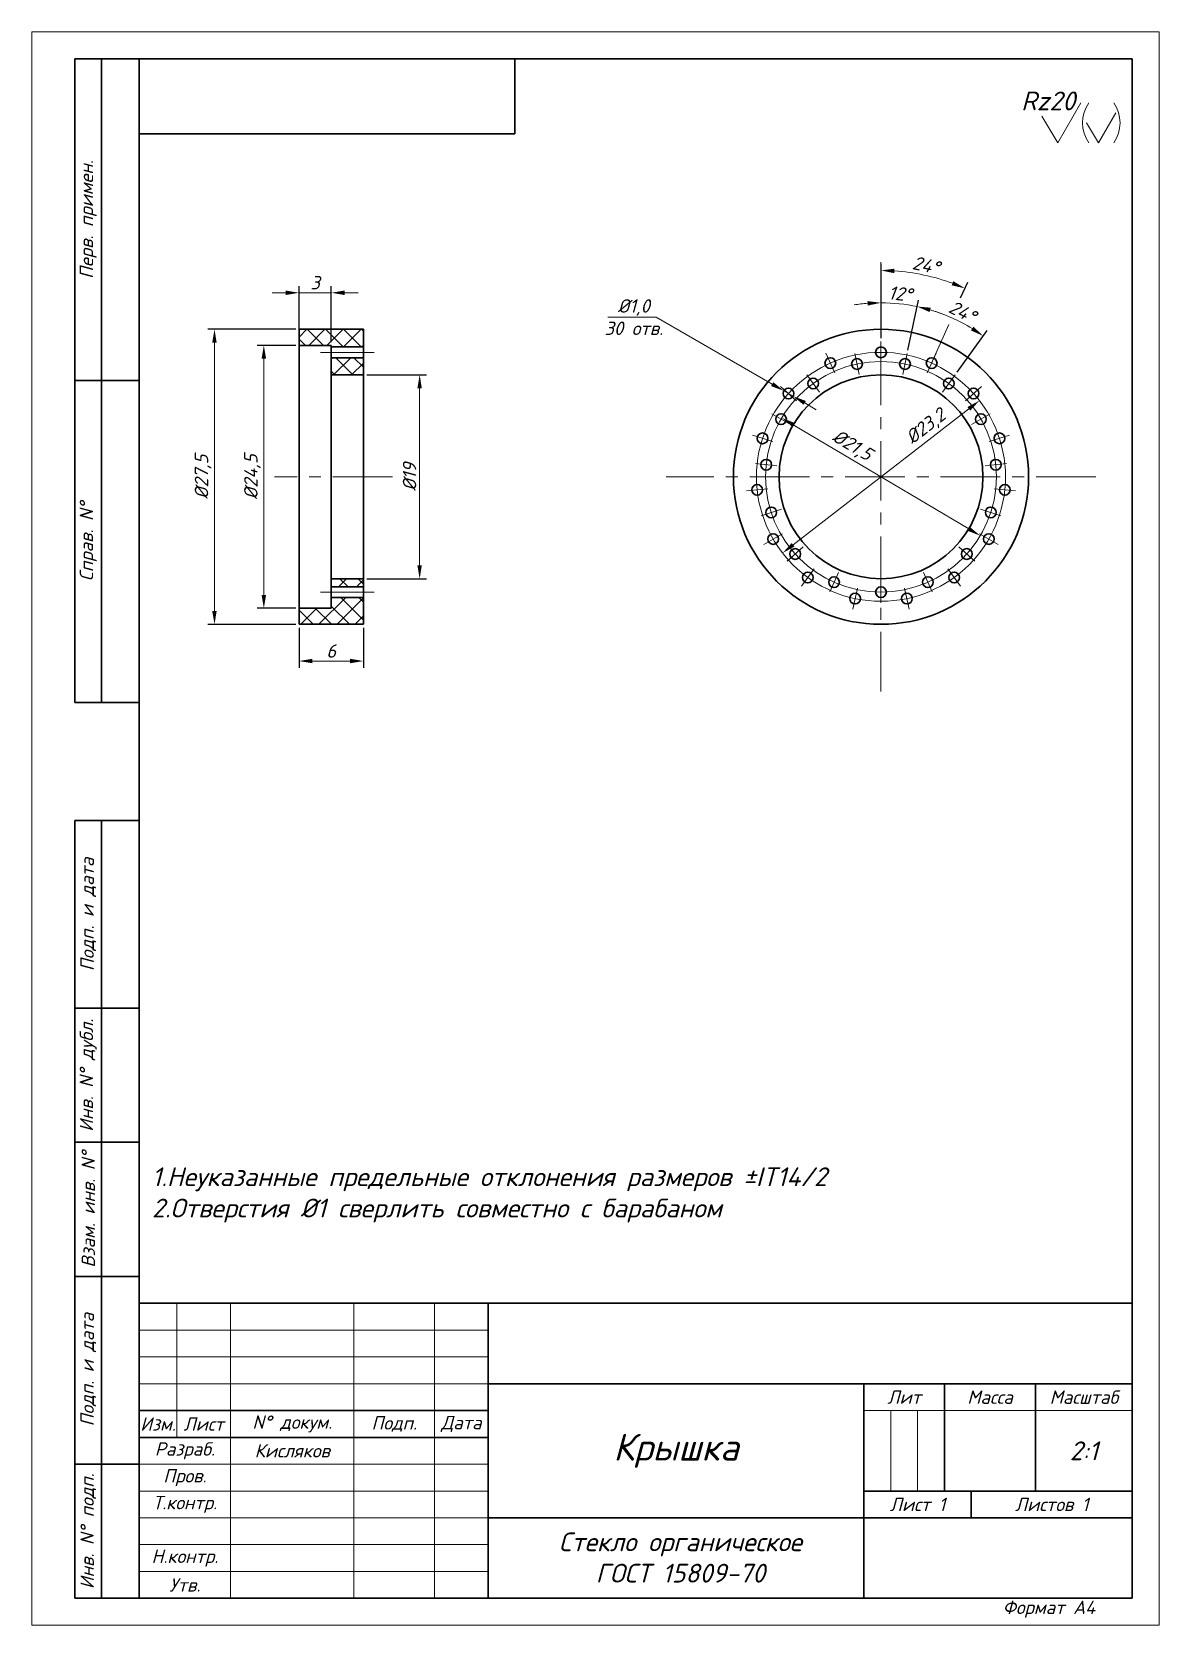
# Model space of a CAD drawing. Header units: millimetres. Extents: x 149 to 359, y -1 to 296.
import ezdxf

# ---------------------------------------------------------------- set-up
doc = ezdxf.new("R2010")
doc.units = ezdxf.units.MM
doc.linetypes.add('CENTER', pattern=[50.8, 31.75, -6.35, 6.35, -6.35])
doc.styles.add('Тип А', font='isocpeur.ttf', dxfattribs={"height": 1.8})
doc.styles.add('Тип А Наклон', font='isocpeur.ttf', dxfattribs={"oblique": 15, "height": 2.5})
doc.dimstyles.new('ISO-25', dxfattribs={"dimtxt": 5, "dimasz": 2.5, "dimexe": 1.25, "dimexo": 0.625, "dimtad": 1, "dimtxsty": 'Тип А Наклон', "dimcen": 2.5, "dimadec": 0, "dimazin": 0, "dimtfac": 1, "dimtmove": 0, "dimatfit": 3, "dimfxl": 1, "dimlwd": 15, "dimarcsym": 0})

# ---------------------------------------------------------------- blocks, each defined once
blk = doc.blocks.new('*D34')
at = {"color": 0, "linetype": 'Continuous', "lineweight": -2, "ltscale": 0.35}
for p, q in [((211.5, 232.24), (222.59, 232.24)), ((211.5, 194.24), (222.59, 194.24))]:
    blk.add_line(p, q, dxfattribs=at)
at = {"color": 0, "linetype": 'Continuous', "lineweight": 15, "ltscale": 0.35}
blk.add_line((221.34, 229.74), (221.34, 196.74), dxfattribs=at)
for points in [[(220.92, 229.74), (221.75, 229.74), (221.34, 232.24)], [(220.92, 196.74), (221.75, 196.74), (221.34, 194.24)]]:
    blk.add_solid(points, dxfattribs=at)
at = {"layer": 'Defpoints', "color": 0, "linetype": 'Continuous', "lineweight": 15, "ltscale": 0.35}
for p in [(210.87, 232.24), (210.87, 194.24), (221.34, 194.24)]:
    blk.add_point(p, dxfattribs=at)
at = {"color": 0, "linetype": 'Continuous', "lineweight": 15, "ltscale": 0.35, "insert": (219.46, 213.24), "char_height": 2.5, "attachment_point": 5, "rotation": 90, "style": 'Тип А Наклон'}
blk.add_mtext('%%c19', dxfattribs=at)
blk = doc.blocks.new('*D35')
at = {"color": 0, "linetype": 'Continuous', "lineweight": -2, "ltscale": 0.35}
for p, q in [((198.25, 237.74), (191.06, 237.74)), ((198.25, 188.74), (191.06, 188.74))]:
    blk.add_line(p, q, dxfattribs=at)
at = {"color": 0, "linetype": 'Continuous', "lineweight": 15, "ltscale": 0.35}
blk.add_line((192.31, 235.24), (192.31, 191.24), dxfattribs=at)
for points in [[(191.9, 235.24), (192.73, 235.24), (192.31, 237.74)], [(191.9, 191.24), (192.73, 191.24), (192.31, 188.74)]]:
    blk.add_solid(points, dxfattribs=at)
at = {"layer": 'Defpoints', "color": 0, "linetype": 'Continuous', "lineweight": 15, "ltscale": 0.35}
for p in [(198.87, 237.74), (192.31, 188.74), (198.87, 188.74)]:
    blk.add_point(p, dxfattribs=at)
at = {"color": 0, "linetype": 'Continuous', "lineweight": 15, "ltscale": 0.35, "insert": (190.19, 213.24), "char_height": 2.5, "attachment_point": 5, "rotation": 90, "style": 'Тип А Наклон'}
blk.add_mtext('%%c24,5', dxfattribs=at)
blk = doc.blocks.new('*D36')
at = {"color": 0, "linetype": 'Continuous', "lineweight": -2, "ltscale": 0.35}
for p, q in [((198.25, 240.74), (181.87, 240.74)), ((198.25, 185.74), (181.87, 185.74))]:
    blk.add_line(p, q, dxfattribs=at)
at = {"color": 0, "linetype": 'Continuous', "lineweight": 15, "ltscale": 0.35}
blk.add_line((183.12, 238.24), (183.12, 188.24), dxfattribs=at)
for points in [[(182.7, 238.24), (183.53, 238.24), (183.12, 240.74)], [(182.7, 188.24), (183.53, 188.24), (183.12, 185.74)]]:
    blk.add_solid(points, dxfattribs=at)
at = {"layer": 'Defpoints', "color": 0, "linetype": 'Continuous', "lineweight": 15, "ltscale": 0.35}
for p in [(198.87, 240.74), (183.12, 185.74), (198.87, 185.74)]:
    blk.add_point(p, dxfattribs=at)
at = {"color": 0, "linetype": 'Continuous', "lineweight": 15, "ltscale": 0.35, "insert": (180.99, 213.24), "char_height": 2.5, "attachment_point": 5, "rotation": 90, "style": 'Тип А Наклон'}
blk.add_mtext('%%c27,5', dxfattribs=at)
blk = doc.blocks.new('*D37')
at = {"color": 0, "linetype": 'Continuous', "lineweight": 15, "ltscale": 0.35}
for p, q in [((196.37, 247.55), (193.87, 247.55)), ((198.87, 247.55), (204.87, 247.55)), ((207.37, 247.55), (209.87, 247.55))]:
    blk.add_line(p, q, dxfattribs=at)
at = {"color": 0, "linetype": 'Continuous', "lineweight": -2, "ltscale": 0.35}
for p, q in [((198.87, 238.37), (198.87, 248.8)), ((204.87, 238.37), (204.87, 248.8))]:
    blk.add_line(p, q, dxfattribs=at)
at = {"color": 0, "linetype": 'Continuous', "lineweight": 15, "ltscale": 0.35}
for points in [[(196.37, 247.97), (196.37, 247.13), (198.87, 247.55)], [(207.37, 247.97), (207.37, 247.13), (204.87, 247.55)]]:
    blk.add_solid(points, dxfattribs=at)
at = {"layer": 'Defpoints', "color": 0, "linetype": 'Continuous', "lineweight": 15, "ltscale": 0.35}
for p in [(204.87, 247.55), (198.87, 237.74), (204.87, 237.74)]:
    blk.add_point(p, dxfattribs=at)
at = {"color": 0, "linetype": 'Continuous', "lineweight": 15, "ltscale": 0.35, "insert": (201.87, 249.43), "char_height": 2.5, "attachment_point": 5, "style": 'Тип А Наклон'}
blk.add_mtext('3', dxfattribs=at)
blk = doc.blocks.new('*D38')
at = {"color": 0, "linetype": 'Continuous', "lineweight": -2, "ltscale": 0.35}
for p, q in [((198.87, 185.12), (198.87, 177.65)), ((210.87, 185.12), (210.87, 177.65))]:
    blk.add_line(p, q, dxfattribs=at)
at = {"color": 0, "linetype": 'Continuous', "lineweight": 15, "ltscale": 0.35}
blk.add_line((201.37, 178.9), (208.37, 178.9), dxfattribs=at)
for points in [[(201.37, 179.32), (201.37, 178.49), (198.87, 178.9)], [(208.37, 179.32), (208.37, 178.49), (210.87, 178.9)]]:
    blk.add_solid(points, dxfattribs=at)
at = {"layer": 'Defpoints', "color": 0, "linetype": 'Continuous', "lineweight": 15, "ltscale": 0.35}
for p in [(198.87, 185.74), (210.87, 185.74), (210.87, 178.9)]:
    blk.add_point(p, dxfattribs=at)
at = {"color": 0, "linetype": 'Continuous', "lineweight": 15, "ltscale": 0.35, "insert": (204.87, 180.78), "char_height": 2.5, "attachment_point": 5, "style": 'Тип А Наклон'}
blk.add_mtext('6', dxfattribs=at)
blk = doc.blocks.new('*D39')
at = {"color": 0, "linetype": 'Continuous', "lineweight": -2, "ltscale": 0.35}
for p, q in [((307.29, 239.07), (307.29, 246.93)), ((312.3, 236.84), (314.29, 246.2))]:
    blk.add_line(p, q, dxfattribs=at)
at = {"color": 0, "linetype": 'Continuous', "lineweight": 15, "ltscale": 0.35}
for start, end in [(94.4167, 98.8333), (78, 90), (69.1667, 73.5833)]:
    blk.add_arc((307.29, 213.24), 32.44, start, end, dxfattribs=at)
for points in [[(304.77, 246), (304.81, 245.17), (307.29, 245.68)], [(316.35, 243.96), (316.56, 244.77), (314.03, 244.98)]]:
    blk.add_solid(points, dxfattribs=at)
at = {"layer": 'Defpoints', "color": 0, "linetype": 'Continuous', "lineweight": 15, "ltscale": 0.35}
for p in [(311.8, 245.37), (307.29, 238.44), (312.17, 236.23), (307.29, 234.44), (311.34, 232.32)]:
    blk.add_point(p, dxfattribs=at)
at = {"color": 0, "linetype": 'Continuous', "lineweight": 15, "ltscale": 0.35, "insert": (310.88, 247.37), "char_height": 2.5, "attachment_point": 5, "rotation": 354, "style": 'Тип А Наклон'}
blk.add_mtext('12°', dxfattribs=at)
blk = doc.blocks.new('*D40')
at = {"color": 0, "linetype": 'Continuous', "lineweight": -2, "ltscale": 0.35}
for p, q in [((312.3, 236.84), (314.29, 246.2)), ((321.47, 232.76), (327.09, 240.5))]:
    blk.add_line(p, q, dxfattribs=at)
at = {"color": 0, "linetype": 'Continuous', "lineweight": 15, "ltscale": 0.35}
blk.add_arc((307.29, 213.24), 32.44, 58.4167, 73.5833, dxfattribs=at)
for points in [[(316.35, 243.96), (316.56, 244.77), (314.03, 244.98)], [(324.51, 241.23), (324.05, 240.53), (326.36, 239.49)]]:
    blk.add_solid(points, dxfattribs=at)
at = {"layer": 'Defpoints', "color": 0, "linetype": 'Continuous', "lineweight": 15, "ltscale": 0.35}
for p in [(318.38, 243.73), (312.17, 236.23), (311.34, 232.32), (321.1, 232.26), (318.75, 229.02)]:
    blk.add_point(p, dxfattribs=at)
at = {"color": 0, "linetype": 'Continuous', "lineweight": 15, "ltscale": 0.35, "insert": (322.45, 244.03), "char_height": 2.5, "attachment_point": 5, "rotation": 333.7883, "style": 'Тип А Наклон'}
blk.add_mtext('24°', dxfattribs=at)
blk = doc.blocks.new('*D41')
at = {"color": 0, "linetype": 'Continuous', "lineweight": -2, "ltscale": 0.35}
for p, q in [((307.29, 239.07), (307.29, 252.96)), ((322.13, 246.59), (323.44, 249.53))]:
    blk.add_line(p, q, dxfattribs=at)
at = {"color": 0, "linetype": 'Continuous', "lineweight": 15, "ltscale": 0.35}
blk.add_arc((307.29, 213.24), 38.46, 69.7247, 86.2753, dxfattribs=at)
for points in [[(309.77, 251.21), (309.8, 252.04), (307.29, 251.71)], [(320.77, 249.71), (320.46, 248.94), (322.93, 248.38)]]:
    blk.add_solid(points, dxfattribs=at)
at = {"layer": 'Defpoints', "color": 0, "linetype": 'Continuous', "lineweight": 15, "ltscale": 0.35}
for p in [(317.89, 250.22), (321.88, 246.02), (307.29, 238.44), (307.29, 234.44), (315.91, 232.61)]:
    blk.add_point(p, dxfattribs=at)
at = {"color": 0, "linetype": 'Continuous', "lineweight": 15, "ltscale": 0.35, "insert": (315.68, 252.7), "char_height": 2.5, "attachment_point": 5, "rotation": 348, "style": 'Тип А Наклон'}
blk.add_mtext('24°', dxfattribs=at)
blk = doc.blocks.new('*D42')
at = {"color": 0, "linetype": 'Continuous', "lineweight": 15, "ltscale": 0.35}
blk.add_line((304.78, 214.74), (290.95, 222.94), dxfattribs=at)
blk.add_solid([(291.16, 223.3), (290.74, 222.59), (288.8, 224.22)], dxfattribs=at)
at = {"layer": 'Defpoints', "color": 0, "linetype": 'Continuous', "lineweight": 15, "ltscale": 0.35}
for p in [(288.8, 224.22), (325.78, 202.27)]:
    blk.add_point(p, dxfattribs=at)
at = {"color": 0, "linetype": 'Continuous', "lineweight": 15, "ltscale": 0.35, "insert": (301.86, 218.94), "char_height": 2.5, "attachment_point": 5, "rotation": 329.3039, "style": 'Тип А Наклон'}
blk.add_mtext('%%c21,5', dxfattribs=at)
blk = doc.blocks.new('*D43')
at = {"color": 0, "linetype": 'Continuous', "lineweight": 15, "ltscale": 0.35}
blk.add_line((308.13, 212.74), (323.63, 203.55), dxfattribs=at)
blk.add_solid([(323.84, 203.9), (323.41, 203.19), (325.78, 202.27)], dxfattribs=at)
at = {"layer": 'Defpoints', "color": 0, "linetype": 'Continuous', "lineweight": 15, "ltscale": 0.35}
for p in [(288.8, 224.22), (325.78, 202.27)]:
    blk.add_point(p, dxfattribs=at)
blk = doc.blocks.new('*D44')
at = {"color": 0, "linetype": 'Continuous', "lineweight": 15, "ltscale": 0.35}
blk.add_line((313.18, 217.8), (323.65, 225.92), dxfattribs=at)
blk.add_solid([(323.4, 226.25), (323.91, 225.59), (325.63, 227.45)], dxfattribs=at)
at = {"layer": 'Defpoints', "color": 0, "linetype": 'Continuous', "lineweight": 15, "ltscale": 0.35}
for p in [(325.63, 227.45), (288.95, 199.04)]:
    blk.add_point(p, dxfattribs=at)
at = {"color": 0, "linetype": 'Continuous', "lineweight": 15, "ltscale": 0.35, "insert": (315.75, 222.48), "char_height": 2.5, "attachment_point": 5, "rotation": 37.7562, "style": 'Тип А Наклон'}
blk.add_mtext('%%c23,2', dxfattribs=at)
blk = doc.blocks.new('*D45')
at = {"color": 0, "linetype": 'Continuous', "lineweight": 15, "ltscale": 0.35}
blk.add_line((299.17, 206.96), (290.92, 200.57), dxfattribs=at)
blk.add_solid([(290.67, 200.9), (291.18, 200.24), (288.95, 199.04)], dxfattribs=at)
at = {"layer": 'Defpoints', "color": 0, "linetype": 'Continuous', "lineweight": 15, "ltscale": 0.35}
for p in [(325.63, 227.45), (288.95, 199.04)]:
    blk.add_point(p, dxfattribs=at)
blk = doc.blocks.new('*D46')
at = {"color": 0, "linetype": 'Continuous', "lineweight": 15, "ltscale": 0.35}
for p, q in [((265.42, 243.01), (287.02, 230.52)), ((290.91, 228.27), (289.18, 229.27)), ((293.08, 227.02), (295.24, 225.76))]:
    blk.add_line(p, q, dxfattribs=at)
for points in [[(287.23, 230.88), (286.81, 230.16), (289.18, 229.27)], [(293.29, 227.38), (292.87, 226.66), (290.91, 228.27)]]:
    blk.add_solid(points, dxfattribs=at)
at = {"layer": 'Defpoints', "color": 0, "linetype": 'Continuous', "lineweight": 15, "ltscale": 0.35}
for p in [(289.18, 229.27), (290.91, 228.27)]:
    blk.add_point(p, dxfattribs=at)

msp = doc.modelspace()

# ---------------------------------------------------------------- hatches: boundary and pattern name
at = {"linetype": 'Continuous', "lineweight": 15, "ltscale": 0.35}
h = msp.add_hatch(dxfattribs=at)
h.set_pattern_fill('ANSI37', color=256, scale=0.75, style=0)
h.paths.add_polyline_path([(210.873, 240.745), (198.873, 240.745), (198.873, 237.745), (204.873, 237.745), (204.873, 237.445), (210.873, 237.445)])
h.paths.add_polyline_path([(210.873, 235.445), (204.873, 235.445), (204.873, 232.245), (210.873, 232.245)])
h.paths.add_polyline_path([(210.873, 194.245), (204.873, 194.245), (204.873, 192.745), (210.873, 192.745)])
h.paths.add_polyline_path([(210.873, 190.745), (204.873, 190.745), (204.873, 188.745), (198.873, 188.745), (198.873, 185.745), (210.873, 185.745)])

# ---------------------------------------------------------------- linework, layer by layer
at = {"lineweight": 15}
for p, q in [((149.102, 296.186), (149.102, -0.814)), ((359.102, 296.186), (149.102, 296.186)), ((359.102, -0.814), (359.102, 296.186)), ((176.102, 59.186), (176.102, 34.186)), ((186.102, 59.186), (186.102, 4.186)), ((209.102, 59.186), (209.102, 4.186)), ((224.102, 59.186), (224.102, 4.186)), ((169.102, 54.186), (234.102, 54.186)), ((169.102, 49.186), (234.102, 49.186)), ((169.102, 44.186), (234.102, 44.186)), ((354.102, 39.186), (304.102, 39.186)), ((169.102, 29.186), (234.102, 29.186)), ((169.102, 24.186), (234.102, 24.186)), ((169.102, 19.186), (234.102, 19.186)), ((169.102, 14.186), (234.102, 14.186)), ((169.102, 9.186), (234.102, 9.186)), ((149.102, -0.814), (359.102, -0.814))]:
    msp.add_line(p, q, dxfattribs=at)
at = {"lineweight": 30}
for p, q in [((157.102, 291.186), (169.102, 291.186)), ((157.102, 291.186), (157.102, 231.186)), ((162.102, 171.186), (162.102, 291.186)), ((169.102, 291.186), (354.102, 291.186)), ((169.102, 291.186), (169.102, 4.186)), ((239.102, 277.186), (239.102, 291.186)), ((239.102, 277.186), (239.102, 291.186)), ((354.102, 291.186), (354.102, 4.186)), ((169.102, 277.186), (239.102, 277.186)), ((169.102, 277.186), (239.102, 277.186)), ((157.102, 231.186), (157.102, 171.186)), ((157.102, 231.186), (169.102, 231.186)), ((157.102, 171.186), (169.102, 171.186)), ((157.102, 114.186), (157.102, 149.186)), ((157.102, 149.186), (169.102, 149.186)), ((162.102, 4.186), (162.102, 149.186)), ((157.102, 89.186), (157.102, 114.186)), ((157.102, 114.186), (169.102, 114.186)), ((157.102, 64.186), (157.102, 89.186)), ((157.102, 89.186), (169.102, 89.186)), ((157.102, 29.186), (157.102, 64.186)), ((157.102, 64.186), (169.102, 64.186)), ((354.102, 59.186), (169.102, 59.186)), ((234.102, 59.186), (234.102, 4.186)), ((354.102, 44.186), (234.102, 44.186)), ((354.102, 44.186), (234.102, 44.186)), ((304.102, 44.186), (304.102, 4.186)), ((319.102, 44.186), (319.102, 24.186)), ((336.102, 44.186), (336.102, 24.186)), ((169.102, 39.186), (234.102, 39.186)), ((169.102, 34.186), (234.102, 34.186)), ((157.102, 4.186), (157.102, 29.186)), ((157.102, 29.186), (169.102, 29.186)), ((354.102, 24.186), (304.102, 24.186)), ((324.102, 19.186), (324.102, 24.186)), ((304.102, 19.186), (234.102, 19.186)), ((354.102, 19.186), (304.102, 19.186)), ((162.102, 4.186), (157.102, 4.186)), ((169.102, 4.186), (162.102, 4.186)), ((169.102, 4.186), (354.102, 4.186))]:
    msp.add_line(p, q, dxfattribs=at)
at = {"lineweight": 15, "ltscale": 0.35}
for p, q in [((340.204, 275.47), (344.524, 282.97)), ((337.265, 280.47), (340.204, 275.47)), ((345.601, 279.22), (347.804, 275.47)), ((347.804, 275.47), (351.044, 281.095)), ((309.102, 39.186), (309.102, 24.186)), ((314.102, 39.186), (314.102, 24.186))]:
    msp.add_line(p, q, dxfattribs=at)
at = {"linetype": 'CENTER', "lineweight": 15, "ltscale": 0.35}
for p, q in [((307.289, 173.245), (307.289, 253.245)), ((212.873, 236.445), (202.873, 236.445)), ((216.289, 213.245), (194.289, 213.245)), ((347.289, 213.245), (267.289, 213.245)), ((212.873, 191.745), (202.873, 191.745))]:
    msp.add_line(p, q, dxfattribs=at)
at = {"linetype": 'Continuous', "lineweight": 30, "ltscale": 0.35}
for p, q in [((198.873, 185.745), (198.873, 240.745)), ((198.873, 240.745), (210.873, 240.745)), ((210.873, 240.745), (210.873, 185.745)), ((198.873, 237.745), (204.873, 237.745)), ((204.873, 237.745), (204.873, 188.745)), ((210.873, 237.445), (204.873, 237.445)), ((210.873, 235.445), (204.873, 235.445)), ((204.873, 232.245), (210.873, 232.245)), ((204.873, 194.245), (210.873, 194.245)), ((210.873, 192.745), (204.873, 192.745)), ((210.873, 190.745), (204.873, 190.745)), ((204.873, 188.745), (198.873, 188.745)), ((198.873, 185.745), (210.873, 185.745))]:
    msp.add_line(p, q, dxfattribs=at)
at = {"linetype": 'Continuous', "lineweight": 15, "ltscale": 0.35}
for p, q in [((265.424, 243.009), (256.424, 243.009)), ((319.929, 241.635), (316.725, 234.439)), ((307.289, 234.445), (307.289, 238.445)), ((298.666, 232.612), (297.039, 236.266)), ((302.403, 236.231), (303.234, 232.319)), ((312.175, 236.231), (311.343, 232.319)), ((315.912, 232.612), (317.538, 236.266)), ((293.476, 232.257), (295.827, 229.021)), ((321.102, 232.257), (318.751, 229.021)), ((291.534, 227.43), (288.561, 230.107)), ((323.043, 227.43), (326.016, 230.107)), ((286.937, 224.995), (290.401, 222.995)), ((327.64, 224.995), (324.176, 222.995)), ((287.126, 219.796), (283.322, 221.032)), ((327.451, 219.796), (331.255, 221.032)), ((299.169, 206.956), (313.176, 217.804)), ((283.917, 215.701), (287.896, 215.283)), ((308.131, 212.745), (304.776, 214.736)), ((330.66, 215.701), (326.682, 215.283)), ((286.205, 211.029), (282.227, 210.611)), ((328.373, 211.029), (332.351, 210.611)), ((284.939, 205.983), (288.743, 207.219)), ((329.639, 205.983), (325.834, 207.219)), ((288.929, 202.645), (285.465, 200.645)), ((325.648, 202.645), (329.113, 200.645)), ((289.825, 197.52), (292.797, 200.197)), ((324.753, 197.52), (321.78, 200.197)), ((294.828, 196.094), (292.477, 192.858)), ((319.75, 196.094), (322.101, 192.858)), ((297.73, 191.776), (299.357, 195.431)), ((307.289, 189.745), (307.289, 193.745)), ((316.847, 191.776), (315.22, 195.431)), ((302.881, 192.508), (302.049, 188.595)), ((311.696, 192.508), (312.528, 188.595))]:
    msp.add_line(p, q, dxfattribs=at)
at = {"linetype": 'Continuous', "lineweight": 30, "ltscale": 0.35}
for centre, radius in [((307.289, 213.245), 27.5), ((297.852, 234.439), 1), ((302.819, 234.275), 1), ((307.289, 236.445), 1), ((311.759, 234.275), 1), ((316.725, 234.439), 1), ((307.289, 213.245), 19), ((290.048, 228.769), 1), ((294.651, 230.639), 1), ((319.926, 230.639), 1), ((324.53, 228.769), 1), ((288.669, 223.995), 1), ((325.908, 223.995), 1), ((285.224, 220.414), 1), ((329.353, 220.414), 1), ((285.906, 215.492), 1), ((328.671, 215.492), 1), ((284.216, 210.82), 1), ((330.362, 210.82), 1), ((286.841, 206.601), 1), ((327.736, 206.601), 1), ((287.197, 201.645), 1), ((327.38, 201.645), 1), ((291.311, 198.858), 1), ((323.266, 198.858), 1), ((293.652, 194.476), 1), ((298.544, 193.604), 1), ((316.034, 193.604), 1), ((320.925, 194.476), 1), ((302.465, 190.552), 1), ((307.289, 191.745), 1), ((312.112, 190.552), 1)]:
    msp.add_circle(centre, radius, dxfattribs=at)
at = {"linetype": 'Continuous', "lineweight": 15, "ltscale": 0.35}
for radius in [23.2, 21.5]:
    msp.add_circle((307.289, 213.245), radius, dxfattribs=at)
at = {"lineweight": 15, "ltscale": 0.35}
for centre, start, end in [((351.473, 279.22), 145.57315, 214.42685), ((345.182, 279.22), 325.57315, 34.42685)]:
    msp.add_arc(centre, 6.633, start, end, dxfattribs=at)

# ---------------------------------------------------------------- texts
at = {"lineweight": 15, "ltscale": 0.35, "char_height": 3.5, "style": 'Тип А Наклон'}
for s, insert, width, attachment_point in [('Rz20', (338.434, 283.317), 6.54013, 5), ('1.Неуказанные предельные отклонения размеров %%PIT14/2\\P2.Отверстия %%C1 сверлить совместно с барабаном', (171.467, 84.521), 133.75046, 1)]:
    msp.add_mtext(s, dxfattribs=dict(at, insert=insert, width=width, attachment_point=attachment_point))
at = {"lineweight": 18, "char_height": 2.5, "attachment_point": 5, "rotation": 90, "style": 'Тип А Наклон'}
for s, insert, width in [('{\\fISOCPEUR|b0|i0|c204|p34;Перв. примен.}', (159.602, 261.186), 60), ('{\\fISOCPEUR|b0|i0|c204|p34;Справ.\\fISOCPEUR|b0|i0|c0|p34; N%%D}', (159.602, 201.186), 60), ('{\\fISOCPEUR|b0|i0|c204|p34;Подп. и дата}', (159.602, 131.686), 35), ('{\\fISOCPEUR|b0|i0|c204|p34;Инв. \\fISOCPEUR|b0|i0|c0|p34;N%%D\\fISOCPEUR|b0|i0|c204|p34; дубл.}', (159.602, 101.686), 25), ('{\\fISOCPEUR|b0|i0|c204|p34;Взам. инв. \\fISOCPEUR|b0|i0|c0|p34;N%%D}', (159.602, 76.686), 25), ('{\\fISOCPEUR|b0|i0|c204|p34;Подп. и дата}', (159.602, 46.817), 34.73809), ('{\\fISOCPEUR|b0|i0|c204|p34;Инв. \\fISOCPEUR|b0|i0|c0|p34;N%%D\\fISOCPEUR|b0|i0|c204|p34; подп.}', (159.602, 16.686), 25)]:
    msp.add_mtext(s, dxfattribs=dict(at, insert=insert, width=width))
at = {"linetype": 'Continuous', "lineweight": 15, "ltscale": 0.35, "insert": (261.236, 243.009), "char_height": 2.5, "width": 14.14354, "attachment_point": 5, "style": 'Тип А Наклон'}
msp.add_mtext('%%C1,0\\P30 отв.', dxfattribs=at)
at = {"lineweight": 18, "char_height": 2.5, "attachment_point": 5, "style": 'Тип А Наклон'}
for s, insert, width in [('{\\fISOCPEUR|b0|i0|c204|p34;Лит}', (311.602, 41.686), 15), ('{\\fISOCPEUR|b0|i0|c204|p34;Масса}', (327.602, 41.686), 17), ('{\\fISOCPEUR|b0|i0|c204|p34;Масштаб}', (345.102, 41.686), 18), ('{\\fISOCPEUR|b0|i0|c204|p34;Изм.}', (172.602, 36.686), 7), ('{\\fISOCPEUR|b0|i0|c204|p34;Лист}', (181.102, 36.686), 10), ('{\\fISOCPEUR|b0|i0|c0|p34;N%%D\\fISOCPEUR|b0|i0|c204|p34; докум.}', (197.602, 36.686), 23), ('{\\fISOCPEUR|b0|i0|c204|p34;Подп}.', (216.602, 36.686), 15), ('{\\fISOCPEUR|b0|i0|c204|p34;Дата}', (229.102, 36.686), 10), ('{\\fISOCPEUR|b0|i0|c204|p34;Разраб.}', (177.602, 31.686), 17), ('{\\fISOCPEUR|b0|i0|c204|p34;Пров.}', (177.602, 26.686), 17), ('{\\fISOCPEUR|b0|i0|c204|p34;Т}.{\\fISOCPEUR|b0|i0|c204|p34;контр.}', (177.602, 21.686), 17), ('Лист 1', (314.102, 21.686), 20), ('Листов 1', (339.102, 21.686), 30), ('{\\fISOCPEUR|b0|i0|c204|p34;Н.контр.}', (177.602, 11.686), 17), ('{\\fISOCPEUR|b0|i0|c204|p34;Утв.}', (177.602, 6.686), 17), ('{\\fISOCPEUR|b0|i0|c204|p34;Формат А4}', (338.575, 2.162), 31.05491)]:
    msp.add_mtext(s, dxfattribs=dict(at, insert=insert, width=width))
at = {"linetype": 'ByBlock', "lineweight": 15, "ltscale": 0.35, "attachment_point": 5}
for s, insert, char_height, width, style in [('Кисляков', (197.602, 31.686), 2.5, 23, 'Тип А Наклон'), ('Крышка', (269.102, 31.686), 5, 70, 'Тип А Наклон'), ('{\\fISOCPEUR|b0|i1|c204|p34;2:1}', (345.102, 31.686), 3.5, 18, 'Тип А'), ('Стекло органическое\\PГОСТ 15809-70', (269.916, 11.791), 3.5, 70, 'Тип А Наклон')]:
    msp.add_mtext(s, dxfattribs=dict(at, insert=insert, char_height=char_height, width=width, style=style))

# ---------------------------------------------------------------- dimensions: what is measured, and where the dimension line sits
at = {"linetype": 'Continuous', "lineweight": 15, "ltscale": 0.35}
for base, line1, picture, middle in [((317.891, 250.219), ((315.912, 232.612), (321.88, 246.016)), '*D41', (315.676, 252.702)), ((311.803, 245.369), ((312.175, 236.231), (311.343, 232.319)), '*D39', (310.876, 247.372))]:
    dim = msp.add_angular_dim_2l(base=base, line1=line1, line2=((307.289, 234.445), (307.289, 238.445)), dimstyle='ISO-25', dxfattribs=at)
    dim.commit()
    dim.dimension.update_dxf_attribs({"geometry": picture, "text_midpoint": middle})
for base, p1, p2, text, picture, middle in [((204.873, 247.55), (198.873, 237.745), (204.873, 237.745), '3', '*D37', (201.873, 249.425)), ((210.873, 178.904), (198.873, 185.745), (210.873, 185.745), '6', '*D38', (204.873, 180.779))]:
    dim = msp.add_linear_dim(base=base, p1=p1, p2=p2, text=text, dimstyle='ISO-25', dxfattribs=at)
    dim.commit()
    dim.dimension.update_dxf_attribs({"geometry": picture, "text_midpoint": middle})
dim = msp.add_angular_dim_2l(base=(318.384, 243.728), line1=((321.102, 232.257), (318.751, 229.021)), line2=((312.175, 236.231), (311.343, 232.319)), dimstyle='ISO-25', dxfattribs=at)
dim.commit()
dim.dimension.update_dxf_attribs({"geometry": '*D40', "text_midpoint": (321.617, 242.349), "dimtype": 162})
for base, p1, p2, text, picture, middle in [((183.115, 185.745), (198.873, 240.745), (198.873, 185.745), '%%c27,5', '*D36', (180.99, 213.245)), ((192.314, 188.745), (198.873, 237.745), (198.873, 188.745), '%%c24,5', '*D35', (190.189, 213.245)), ((221.336, 194.245), (210.873, 232.245), (210.873, 194.245), '%%c19', '*D34', (219.461, 213.245))]:
    dim = msp.add_linear_dim(base=base, p1=p1, p2=p2, angle=90, text=text, dimstyle='ISO-25', dxfattribs=at)
    dim.commit()
    dim.dimension.update_dxf_attribs({"geometry": picture, "text_midpoint": middle})
for p1, p2, text, picture, middle in [((290.913, 228.268), (289.182, 229.269), ' ', '*D46', (265.424, 243.009)), ((288.946, 199.039), (325.631, 227.45), '%%c23,2', '*D44', (317.048, 220.803)), ((325.631, 227.45), (288.946, 199.039), '  ', '*D45', (297.489, 205.655)), ((325.776, 202.269), (288.801, 224.22), '%%c21,5', '*D42', (300.78, 217.109)), ((288.801, 224.22), (325.776, 202.269), ' ', '*D43', (308.131, 212.745))]:
    dim = msp.add_diameter_dim_2p(p1=p1, p2=p2, text=text, dimstyle='ISO-25', dxfattribs=at)
    dim.commit()
    dim.dimension.update_dxf_attribs({"geometry": picture, "text_midpoint": middle, "dimtype": 163})

doc.saveas('drawing.dxf')
